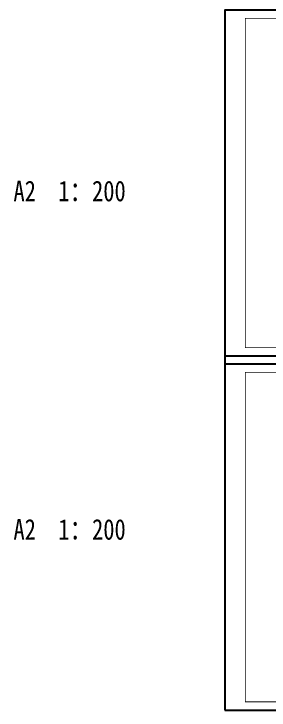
# Model space of a CAD drawing. Extents: x 69728788 to 150163257, y 20675998 to 43663798.
# Drawn here: x 74992712 to 75054591, y 21642288 to 21811338 of the extents above; entities that cross this region are included whole.
import ezdxf

# ---------------------------------------------------------------- set-up
doc = ezdxf.new("R2010")
doc.units = 0
doc.header["$LTSCALE"] = 1000
doc.header["$MEASUREMENT"] = 0
for name, color, linetype in [('03', 3, 'CONTINUOUS'), ('PUB_TEXT', 7, 'CONTINUOUS'), ('PUB_TITLE', 4, 'CONTINUOUS')]:
    doc.layers.add(name, color=color, linetype=linetype)
doc.styles.add('-楷体_GB2312', font='', dxfattribs={"width": 0.8})
doc.styles.get('-楷体_GB2312').set_extended_font_data('SimSun')

msp = doc.modelspace()

# ---------------------------------------------------------------- linework, layer by layer
at = {"layer": '03'}
msp.add_line((75043830.5, 21728287.7), (75043830.5, 21726287.7), dxfattribs=at)
at = {"layer": 'PUB_TITLE'}
for points in [[(75043830.5, 21728287.7), (75162630.5, 21728287.7), (75162630.5, 21812287.7), (75043830.5, 21812287.7)], [(75043830.5, 21642287.7), (75162630.5, 21642287.7), (75162630.5, 21726287.7), (75043830.5, 21726287.7)]]:
    msp.add_lwpolyline(points, close=True, dxfattribs=at)
at = {"layer": 'PUB_TITLE', "const_width": 200}
for points in [[(75048830.5, 21730287.7), (75160630.5, 21730287.7), (75160630.5, 21810287.7), (75048830.5, 21810287.7)], [(75048830.5, 21644287.7), (75160630.5, 21644287.7), (75160630.5, 21724287.7), (75048830.5, 21724287.7)]]:
    msp.add_lwpolyline(points, close=True, dxfattribs=at)

# ---------------------------------------------------------------- texts
at = {"layer": 'PUB_TEXT', "style": '-楷体_GB2312', "width": 0.8}
for p in [(74992597.4, 21765844.6), (74992597.4, 21683674.6)]:
    msp.add_text('A2  1：200', height=5000, dxfattribs=at).set_placement(p)

doc.saveas('drawing.dxf')
